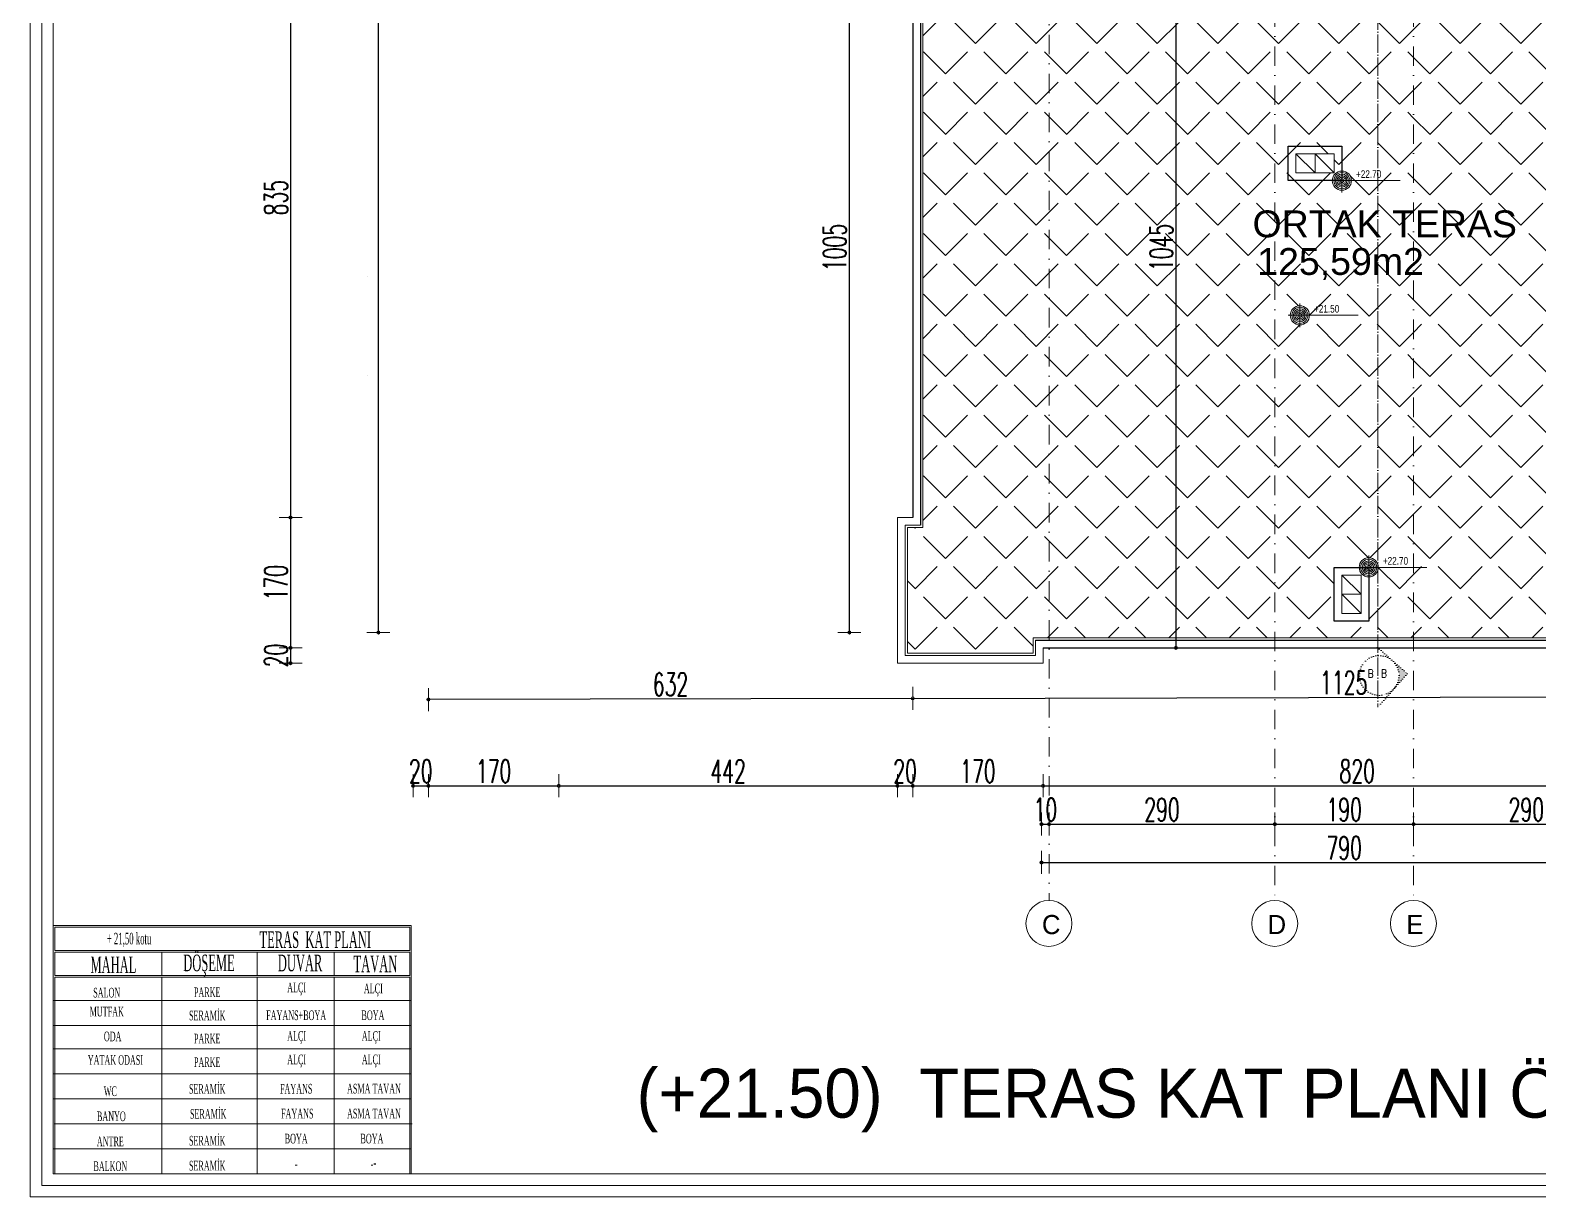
# Model space of a CAD drawing. Header units: millimetres. Extents: x -16104 to 67872, y -88009 to 12107.
# Drawn here: x 31918 to 33886, y 8729 to 10251 of the extents above; entities that cross this region are included whole.
import ezdxf
from ezdxf.enums import TextEntityAlignment as Align

# ---------------------------------------------------------------- set-up
doc = ezdxf.new("R2010")
doc.units = ezdxf.units.MM
for name, pattern in [('ACAD_ISO04W100', [30, 24, -3, 0, -3]), ('ACAD_ISO07W100', [3, 0, -3]), ('DASHDOTX2', [50.8, 25.4, -12.7, 0, -12.7])]:
    doc.linetypes.add(name, pattern=pattern)
doc.layers.get('0').update_dxf_attribs({"color": 241})
for name, color, linetype, lineweight in [('0.3', 114, 'Continuous', 5), ('AKS', 1, 'ACAD_ISO07W100', 5), ('akslar', 144, 'Continuous', 20), ('baca', 46, 'Continuous', 5), ('balkon', 6, 'Continuous', 5), ('c05', 32, 'Continuous', 13), ('duvar', 123, 'Continuous', 25), ('emsal&kolon', 1, 'Continuous', 5), ('KOTLAR', 5, 'Continuous', 20), ('OLCU', 54, 'Continuous', 13), ('SıVA', 40, 'Continuous', 9), ('YAZI', 22, 'Continuous', 18)]:
    doc.layers.add(name, color=color, linetype=linetype, lineweight=lineweight)
doc.styles.add('DIM', font='Txttw.shx', dxfattribs={"width": 0.6})
doc.styles.add('DIMENSIONS', font='simplex', dxfattribs={"width": 0.8})
doc.styles.add('OLCUIC', font='ROMANS.SHX', dxfattribs={"width": 0.5})
doc.styles.add('TSIMPLEX', font='tsimplex', dxfattribs={"width": 0.8})
doc.styles.add('ÖLÇÜ-50', font='comic.ttf', dxfattribs={"height": 12.5})
doc.dimstyles.new('50', dxfattribs={"dimscale": 0, "dimtxt": 30, "dimasz": 1, "dimexe": 0, "dimexo": 2, "dimgap": 4, "dimtad": 1, "dimdec": 0, "dimzin": 0, "dimdsep": 46, "dimtxsty": 'DIM', "dimblk1": 'DOT', "dimblk2": 'DOT', "dimsah": 1, "dimcen": 1.5, "dimdle": 3, "dimse1": 1, "dimse2": 1, "dimclrd": 256, "dimclre": 9, "dimclrt": 256, "dimadec": 0, "dimazin": 0, "dimtfac": 0.24, "dimtdec": 0, "dimtix": 1, "dimtmove": 2, "dimatfit": 3, "dimldrblk": 'DOT', "dimfxl": 0, "dimtolj": 1, "dimtzin": 15, "dimarcsym": 0})
pattern_1 = [(45, (0, 0), (-39.51313, 39.51313), [40.64, -15.24]), (135, (0, 0), (-39.51313, -39.51313), [40.64, -15.24])]

# ---------------------------------------------------------------- blocks, each defined once
blk = doc.blocks.new('DOT')
for p, q in [((-2, 0), (0, 0)), ((0, 15), (0, -15)), ((2, 0), (0, 0))]:
    blk.add_line(p, q)
blk.add_circle((0, 0), 2)
blk = doc.blocks.new('*D808')
at = {"layer": 'Defpoints', "color": 0, "transparency": 16777216}
for p in [(32607.5, 9300.5), (33049.5, 9300.5), (33049.5, 9265.5)]:
    blk.add_point(p, dxfattribs=at)
at = {"layer": 'OLCU', "lineweight": -2, "transparency": 16777216}
blk.add_line((32608.5, 9265.5), (33048.5, 9265.5), dxfattribs=at)
at = {"layer": 'OLCU', "lineweight": -2, "transparency": 16777216, "rotation": 180}
blk.add_blockref('DOT', (32607.5, 9265.5), dxfattribs=at)
at = {"layer": 'OLCU', "lineweight": -2, "transparency": 16777216}
blk.add_blockref('DOT', (33049.5, 9265.5), dxfattribs=at)
at = {"layer": 'OLCU', "transparency": 16777216, "insert": (32828.5, 9284.5), "char_height": 30, "attachment_point": 5, "style": 'DIM'}
blk.add_mtext('\\A1;442', dxfattribs=at)
blk = doc.blocks.new('*D809')
at = {"layer": 'Defpoints', "color": 0, "transparency": 16777216}
for p in [(33239.5, 9300.5), (34059.5, 9300.5), (34059.5, 9265.5)]:
    blk.add_point(p, dxfattribs=at)
at = {"layer": 'OLCU', "lineweight": -2, "transparency": 16777216}
blk.add_line((33240.5, 9265.5), (34058.5, 9265.5), dxfattribs=at)
at = {"layer": 'OLCU', "lineweight": -2, "transparency": 16777216, "rotation": 180}
blk.add_blockref('DOT', (33239.5, 9265.5), dxfattribs=at)
at = {"layer": 'OLCU', "lineweight": -2, "transparency": 16777216}
blk.add_blockref('DOT', (34059.5, 9265.5), dxfattribs=at)
at = {"layer": 'OLCU', "transparency": 16777216, "insert": (33649.5, 9284.5), "char_height": 30, "attachment_point": 5, "style": 'DIM'}
blk.add_mtext('\\A1;820', dxfattribs=at)
blk = doc.blocks.new('*D811')
at = {"layer": 'Defpoints', "color": 0, "transparency": 16777216}
for p in [(33237.5, 9250.5), (33247.4, 9250.5), (33247.4, 9215.5)]:
    blk.add_point(p, dxfattribs=at)
at = {"layer": 'OLCU', "lineweight": -2, "transparency": 16777216}
for p, q in [((33236.5, 9215.5), (33235.5, 9215.5)), ((33237.5, 9215.5), (33247.4, 9215.5)), ((33248.4, 9215.5), (33249.4, 9215.5))]:
    blk.add_line(p, q, dxfattribs=at)
blk.add_blockref('DOT', (33237.5, 9215.5), dxfattribs=at)
at = {"layer": 'OLCU', "lineweight": -2, "transparency": 16777216, "rotation": 180}
blk.add_blockref('DOT', (33247.4, 9215.5), dxfattribs=at)
at = {"layer": 'OLCU', "transparency": 16777216, "insert": (33242.5, 9234.5), "char_height": 30, "attachment_point": 5, "style": 'DIM'}
blk.add_mtext('\\A1;10', dxfattribs=at)
blk = doc.blocks.new('*D812')
at = {"layer": 'Defpoints', "color": 0, "transparency": 16777216}
for p in [(33247.4, 9215.5), (33542, 9215.5), (33542, 9215.5)]:
    blk.add_point(p, dxfattribs=at)
at = {"layer": 'OLCU', "lineweight": -2, "transparency": 16777216}
blk.add_line((33248.4, 9215.5), (33541, 9215.5), dxfattribs=at)
at = {"layer": 'OLCU', "lineweight": -2, "transparency": 16777216, "rotation": 180}
blk.add_blockref('DOT', (33247.4, 9215.5), dxfattribs=at)
at = {"layer": 'OLCU', "lineweight": -2, "transparency": 16777216}
blk.add_blockref('DOT', (33542, 9215.5), dxfattribs=at)
at = {"layer": 'OLCU', "transparency": 16777216, "insert": (33394.7, 9234.5), "char_height": 30, "attachment_point": 5, "style": 'DIM'}
blk.add_mtext('\\A1;290', dxfattribs=at)
blk = doc.blocks.new('*D813')
at = {"layer": 'Defpoints', "color": 0, "transparency": 16777216}
for p in [(33542, 9215.5), (33723, 9215.5), (33723, 9215.5)]:
    blk.add_point(p, dxfattribs=at)
at = {"layer": 'OLCU', "lineweight": -2, "transparency": 16777216}
blk.add_line((33543, 9215.5), (33722, 9215.5), dxfattribs=at)
at = {"layer": 'OLCU', "lineweight": -2, "transparency": 16777216, "rotation": 180}
blk.add_blockref('DOT', (33542, 9215.5), dxfattribs=at)
at = {"layer": 'OLCU', "lineweight": -2, "transparency": 16777216}
blk.add_blockref('DOT', (33723, 9215.5), dxfattribs=at)
at = {"layer": 'OLCU', "transparency": 16777216, "insert": (33632.5, 9234.5), "char_height": 30, "attachment_point": 5, "style": 'DIM'}
blk.add_mtext('\\A1;190', dxfattribs=at)
blk = doc.blocks.new('*D814')
at = {"layer": 'Defpoints', "color": 0, "transparency": 16777216}
for p in [(33723, 9215.5), (34017.5, 9215.5), (34017.5, 9215.5)]:
    blk.add_point(p, dxfattribs=at)
at = {"layer": 'OLCU', "lineweight": -2, "transparency": 16777216}
blk.add_line((33724, 9215.5), (34016.5, 9215.5), dxfattribs=at)
at = {"layer": 'OLCU', "lineweight": -2, "transparency": 16777216, "rotation": 180}
blk.add_blockref('DOT', (33723, 9215.5), dxfattribs=at)
at = {"layer": 'OLCU', "lineweight": -2, "transparency": 16777216}
blk.add_blockref('DOT', (34017.5, 9215.5), dxfattribs=at)
at = {"layer": 'OLCU', "transparency": 16777216, "insert": (33870.2, 9234.5), "char_height": 30, "attachment_point": 5, "style": 'DIM'}
blk.add_mtext('\\A1;290', dxfattribs=at)
blk = doc.blocks.new('*D816')
at = {"layer": 'Defpoints', "color": 0, "transparency": 16777216}
for p in [(33237.5, 9200.5), (34027.5, 9201), (34027.5, 9165.5)]:
    blk.add_point(p, dxfattribs=at)
at = {"layer": 'OLCU', "lineweight": -2, "transparency": 16777216}
blk.add_line((33238.5, 9165.5), (34026.5, 9165.5), dxfattribs=at)
at = {"layer": 'OLCU', "lineweight": -2, "transparency": 16777216, "rotation": 180}
blk.add_blockref('DOT', (33237.5, 9165.5), dxfattribs=at)
at = {"layer": 'OLCU', "lineweight": -2, "transparency": 16777216}
blk.add_blockref('DOT', (34027.5, 9165.5), dxfattribs=at)
at = {"layer": 'OLCU', "transparency": 16777216, "insert": (33632.5, 9184.5), "char_height": 30, "attachment_point": 5, "style": 'DIM'}
blk.add_mtext('\\A1;790', dxfattribs=at)
blk = doc.blocks.new('*D831')
at = {"layer": 'Defpoints', "color": 0, "transparency": 16777216}
for p in [(32357.5, 10450), (32257.5, 9615.5), (32292.5, 9615.5)]:
    blk.add_point(p, dxfattribs=at)
at = {"layer": 'OLCU', "lineweight": -2, "transparency": 16777216}
blk.add_line((32257.5, 10449), (32257.5, 9616.5), dxfattribs=at)
for p, rotation in [((32257.5, 10450), 90), ((32257.5, 9615.5), 270)]:
    blk.add_blockref('DOT', p, dxfattribs=dict(at, rotation=rotation))
at = {"layer": 'OLCU', "transparency": 16777216, "insert": (32238.5, 10032.8), "char_height": 30, "attachment_point": 5, "rotation": 90, "style": 'DIM'}
blk.add_mtext('\\A1;835', dxfattribs=at)
blk = doc.blocks.new('*D835')
at = {"layer": 'Defpoints', "color": 0, "transparency": 16777216}
for p in [(32417.5, 9365.5), (32437.5, 9365.5), (32437.5, 9265.5)]:
    blk.add_point(p, dxfattribs=at)
at = {"layer": 'OLCU', "lineweight": -2, "transparency": 16777216}
for p, q in [((32416.5, 9265.5), (32415.5, 9265.5)), ((32417.5, 9265.5), (32437.5, 9265.5)), ((32438.5, 9265.5), (32439.5, 9265.5))]:
    blk.add_line(p, q, dxfattribs=at)
blk.add_blockref('DOT', (32417.5, 9265.5), dxfattribs=at)
at = {"layer": 'OLCU', "lineweight": -2, "transparency": 16777216, "rotation": 180}
blk.add_blockref('DOT', (32437.5, 9265.5), dxfattribs=at)
at = {"layer": 'OLCU', "transparency": 16777216, "insert": (32427.5, 9284.5), "char_height": 30, "attachment_point": 5, "style": 'DIM'}
blk.add_mtext('\\A1;20', dxfattribs=at)
blk = doc.blocks.new('*D836')
at = {"layer": 'Defpoints', "color": 0, "transparency": 16777216}
for p in [(32437.5, 9365.5), (32607.5, 9365.5), (32607.5, 9265.5)]:
    blk.add_point(p, dxfattribs=at)
at = {"layer": 'OLCU', "lineweight": -2, "transparency": 16777216}
blk.add_line((32438.5, 9265.5), (32606.5, 9265.5), dxfattribs=at)
at = {"layer": 'OLCU', "lineweight": -2, "transparency": 16777216, "rotation": 180}
blk.add_blockref('DOT', (32437.5, 9265.5), dxfattribs=at)
at = {"layer": 'OLCU', "lineweight": -2, "transparency": 16777216}
blk.add_blockref('DOT', (32607.5, 9265.5), dxfattribs=at)
at = {"layer": 'OLCU', "transparency": 16777216, "insert": (32522.5, 9284.5), "char_height": 30, "attachment_point": 5, "style": 'DIM'}
blk.add_mtext('\\A1;170', dxfattribs=at)
blk = doc.blocks.new('*D837')
at = {"layer": 'Defpoints', "color": 0, "transparency": 16777216}
for p in [(33069.5, 9265.5), (33239.5, 9265.5), (33239.5, 9265.5)]:
    blk.add_point(p, dxfattribs=at)
at = {"layer": 'OLCU', "lineweight": -2, "transparency": 16777216}
blk.add_line((33070.5, 9265.5), (33238.5, 9265.5), dxfattribs=at)
at = {"layer": 'OLCU', "lineweight": -2, "transparency": 16777216, "rotation": 180}
blk.add_blockref('DOT', (33069.5, 9265.5), dxfattribs=at)
at = {"layer": 'OLCU', "lineweight": -2, "transparency": 16777216}
blk.add_blockref('DOT', (33239.5, 9265.5), dxfattribs=at)
at = {"layer": 'OLCU', "transparency": 16777216, "insert": (33154.5, 9284.5), "char_height": 30, "attachment_point": 5, "style": 'DIM'}
blk.add_mtext('\\A1;170', dxfattribs=at)
blk = doc.blocks.new('*D847')
at = {"layer": 'Defpoints', "color": 0, "transparency": 16777216}
for p in [(32357.5, 9445.5), (32257.5, 9425.5), (32357.5, 9425.5)]:
    blk.add_point(p, dxfattribs=at)
at = {"layer": 'OLCU', "lineweight": -2, "transparency": 16777216}
for p, q in [((32257.5, 9446.5), (32257.5, 9447.5)), ((32257.5, 9445.5), (32257.5, 9425.5)), ((32257.5, 9424.5), (32257.5, 9423.5))]:
    blk.add_line(p, q, dxfattribs=at)
for p, rotation in [((32257.5, 9445.5), 270), ((32257.5, 9425.5), 90)]:
    blk.add_blockref('DOT', p, dxfattribs=dict(at, rotation=rotation))
at = {"layer": 'OLCU', "transparency": 16777216, "insert": (32238.5, 9435.5), "char_height": 30, "attachment_point": 5, "rotation": 90, "style": 'DIM'}
blk.add_mtext('\\A1;20', dxfattribs=at)
blk = doc.blocks.new('*D848')
at = {"layer": 'Defpoints', "color": 0, "transparency": 16777216}
for p in [(32257.5, 9615.5), (32257.5, 9445.5), (32257.5, 9445.5)]:
    blk.add_point(p, dxfattribs=at)
at = {"layer": 'OLCU', "lineweight": -2, "transparency": 16777216}
blk.add_line((32257.5, 9614.5), (32257.5, 9446.5), dxfattribs=at)
for p, rotation in [((32257.5, 9615.5), 90), ((32257.5, 9445.5), 270)]:
    blk.add_blockref('DOT', p, dxfattribs=dict(at, rotation=rotation))
at = {"layer": 'OLCU', "transparency": 16777216, "insert": (32238.5, 9530.5), "char_height": 30, "attachment_point": 5, "rotation": 90, "style": 'DIM'}
blk.add_mtext('\\A1;170', dxfattribs=at)
blk = doc.blocks.new('*D853')
at = {"layer": 'Defpoints', "color": 0, "transparency": 16777216}
for p in [(33049.5, 9315.5), (33069.5, 9315.5), (33069.5, 9265.5)]:
    blk.add_point(p, dxfattribs=at)
at = {"layer": 'OLCU', "lineweight": -2, "transparency": 16777216}
for p, q in [((33048.5, 9265.5), (33047.5, 9265.5)), ((33049.5, 9265.5), (33069.5, 9265.5)), ((33070.5, 9265.5), (33071.5, 9265.5))]:
    blk.add_line(p, q, dxfattribs=at)
blk.add_blockref('DOT', (33049.5, 9265.5), dxfattribs=at)
at = {"layer": 'OLCU', "lineweight": -2, "transparency": 16777216, "rotation": 180}
blk.add_blockref('DOT', (33069.5, 9265.5), dxfattribs=at)
at = {"layer": 'OLCU', "transparency": 16777216, "insert": (33059.5, 9284.5), "char_height": 30, "attachment_point": 5, "style": 'DIM'}
blk.add_mtext('\\A1;20', dxfattribs=at)
blk = doc.blocks.new('*D871')
at = {"layer": 'Defpoints', "color": 0, "transparency": 16777216}
for p in [(33412.9, 10490), (33412.9, 9445.5), (33412.9, 9445.5)]:
    blk.add_point(p, dxfattribs=at)
at = {"layer": 'OLCU', "lineweight": -2, "transparency": 16777216}
blk.add_line((33412.9, 10489), (33412.9, 9446.5), dxfattribs=at)
for p, rotation in [((33412.9, 10490), 90), ((33412.9, 9445.5), 270)]:
    blk.add_blockref('DOT', p, dxfattribs=dict(at, rotation=rotation))
at = {"layer": 'OLCU', "transparency": 16777216, "insert": (33393.9, 9967.8), "char_height": 30, "attachment_point": 5, "rotation": 90, "style": 'DIM'}
blk.add_mtext('\\A1;1045', dxfattribs=at)
blk = doc.blocks.new('*D440')
at = {"layer": 'Defpoints', "color": 0, "transparency": 16777216}
for p in [(32372.2, 11575), (32372.2, 11575), (32372.2, 9465.5)]:
    blk.add_point(p, dxfattribs=at)
at = {"layer": 'OLCU', "lineweight": -2, "transparency": 16777216}
blk.add_line((32372.2, 9466.5), (32372.2, 11574), dxfattribs=at)
for p, rotation in [((32372.2, 11575), 90), ((32372.2, 9465.5), 270)]:
    blk.add_blockref('DOT', p, dxfattribs=dict(at, rotation=rotation))
at = {"layer": 'OLCU', "transparency": 16777216, "insert": (32353.2, 10520.3), "char_height": 30, "attachment_point": 5, "rotation": 90, "style": 'DIM'}
blk.add_mtext('\\A1;2110', dxfattribs=at)
blk = doc.blocks.new('Kot')
at = {"layer": 'KOTLAR'}
for p, q in [((-0.155, 0), (0.759, 0)), ((0, 0.155), (0, -0.155))]:
    blk.add_line(p, q, dxfattribs=at)
for radius in [0.125, 0.105, 0.085, 0.065, 0.045, 0.045, 0.025]:
    blk.add_circle((0, 0), radius, dxfattribs=at)
at = {"layer": 'YAZI', "style": 'TSIMPLEX', "width": 0.8}
blk.add_attdef('KOTH', (0.184, 0.035), '', height=0.1, dxfattribs=at)
blk = doc.blocks.new('*D2428')
at = {"layer": 'Defpoints', "color": 0, "transparency": 16777216}
for p in [(33069.5, 9379.6), (34194.5, 9382.3), (34194.5, 9382.3)]:
    blk.add_point(p, dxfattribs=at)
at = {"layer": 'OLCU', "lineweight": -2, "transparency": 16777216}
blk.add_line((33070.5, 9379.6), (34193.5, 9382.3), dxfattribs=at)
for p, rotation in [((33069.5, 9379.6), 180.1399202823359), ((34194.5, 9382.3), 0.1399202823359238)]:
    blk.add_blockref('DOT', p, dxfattribs=dict(at, rotation=rotation))
at = {"layer": 'OLCU', "transparency": 16777216, "insert": (33631.9, 9400), "char_height": 30, "attachment_point": 5, "rotation": 0.1399, "style": 'DIM'}
blk.add_mtext('\\A1;1125', dxfattribs=at)
blk = doc.blocks.new('*D2425')
at = {"layer": 'Defpoints', "color": 0, "transparency": 16777216}
for p in [(32437.4, 9378.1), (32437.4, 9378.1), (33069.5, 9379.6)]:
    blk.add_point(p, dxfattribs=at)
at = {"layer": 'OLCU', "lineweight": -2, "transparency": 16777216}
blk.add_line((33068.5, 9379.6), (32438.4, 9378.1), dxfattribs=at)
for p, rotation in [((32437.4, 9378.1), 180.1354702416077), ((33069.5, 9379.6), 0.135470241607738)]:
    blk.add_blockref('DOT', p, dxfattribs=dict(at, rotation=rotation))
at = {"layer": 'OLCU', "transparency": 16777216, "insert": (32753.4, 9397.8), "char_height": 30, "attachment_point": 5, "rotation": 0.1355, "style": 'DIM'}
blk.add_mtext('\\A1;632', dxfattribs=at)
blk = doc.blocks.new('*D2429')
at = {"layer": 'Defpoints', "color": 0, "transparency": 16777216}
for p in [(32986.8, 10470), (33089.5, 10470), (33089.5, 9465.5)]:
    blk.add_point(p, dxfattribs=at)
at = {"layer": 'OLCU', "lineweight": -2, "transparency": 16777216}
blk.add_line((32986.8, 9466.5), (32986.8, 10469), dxfattribs=at)
for p, rotation in [((32986.8, 10470), 90), ((32986.8, 9465.5), 270)]:
    blk.add_blockref('DOT', p, dxfattribs=dict(at, rotation=rotation))
at = {"layer": 'OLCU', "transparency": 16777216, "insert": (32967.8, 9967.8), "char_height": 30, "attachment_point": 5, "rotation": 90, "style": 'DIM'}
blk.add_mtext('\\A1;1005', dxfattribs=at)

msp = doc.modelspace()

# ---------------------------------------------------------------- hatches: boundary and pattern name
at = {"layer": 'AKS'}
msp.add_hatch(color=1, dxfattribs=at).paths.add_polyline_path([(33695.3, 9428.9), (33714.8, 9411.8), (33697.6, 9392.3, 0.198912), (33704.1, 9411.1, 0.198912)])
msp.add_hatch(color=1, dxfattribs=at).paths.add_polyline_path([(33695.3, 9428.9), (33714.8, 9411.8), (33697.6, 9392.3, 0.198912), (33704.1, 9411.1, 0.198912)])
msp.add_hatch(color=1, dxfattribs=at).paths.add_polyline_path([(33695.3, 9428.9), (33714.8, 9411.8), (33697.6, 9392.3, 0.198912), (33704.1, 9411.1, 0.198912)])
msp.add_hatch(color=1, dxfattribs=at).paths.add_polyline_path([(33695.3, 9428.9), (33714.8, 9411.8), (33697.6, 9392.3, 0.198912), (33704.1, 9411.1, 0.198912)])
at = {"layer": 'duvar'}
h = msp.add_hatch(dxfattribs=at)
h.set_pattern_fill('ANGLE,_O', color=256, scale=8, angle=45)
h.set_pattern_definition(pattern_1)
h.paths.add_polyline_path([(34184.5, 9833), (34184.5, 10220), (34042.5, 10220), (34042.5, 10330), (34017.4, 10330), (34017.4, 9455.5), (34069.5, 9455.5), (34069.5, 9435.5), (34204.5, 9435.5), (34204.5, 9695.5), (34184.5, 9695.5)])
h.paths.add_polyline_path([(33676.5, 10055), (33642, 10055, -1), (33617, 10055, -1), (33642, 10055), (33676.5, 10055), (33676.5, 10487), (33542, 10487), (33542, 9458.5), (33676.5, 9458.5), (33676.5, 9547, -0.331441), (33664.5, 9538), (33664.5, 9480.5), (33619.5, 9480.5), (33619.5, 9550.5), (33652, 9550.5, -0.864314), (33676.5, 9554.1)])
h.paths.add_polyline_path([(33562.2, 9879.3, -1), (33587.2, 9879.3, -1)], flags=16)
h.paths.add_polyline_path([(33564.2, 9879.3, -1), (33585.2, 9879.3, -1)], flags=0)
h.paths.add_polyline_path([(33566.2, 9879.3, -1), (33583.2, 9879.3, -1)], flags=0)
h.paths.add_polyline_path([(33568.2, 9879.3, -1), (33581.2, 9879.3, -1)], flags=0)
h.paths.add_polyline_path([(33570.2, 9879.3, -1), (33579.2, 9879.3, -1)], flags=0)
h.paths.add_polyline_path([(33572.2, 9879.3, -1), (33577.2, 9879.3, -1)], flags=0)
h.paths.add_polyline_path([(33594.5, 10065), (33569.5, 10065), (33569.5, 10090), (33594.5, 10090), (33619.5, 10090), (33619.5, 10065)], flags=16)
h.paths.add_polyline_path([(33542, 10487), (33362.4, 10487, -0.405453), (33262.5, 10390), (33262.5, 10487), (33247.4, 10487), (33247.4, 9458.5), (33542, 9458.5)])
h.paths.add_polyline_path([(33247.4, 10487), (33082.5, 10487), (33082.5, 10483), (33082.5, 9602.5), (33062.5, 9602.5), (33062.5, 9438.5), (33226.5, 9438.5), (33226.5, 9458.5), (33247.4, 9458.5)])
h.paths.add_polyline_path([(33596.2, 10474.2), (33667.8, 10474.2), (33667.8, 10429.2), (33596.2, 10429.2)], flags=24)
h.paths.add_polyline_path([(33590.5, 9880.3), (33635.9, 9880.3), (33635.9, 9895.3), (33590.5, 9895.3)], flags=24)
h.paths.add_polyline_path([(33645.3, 10056), (33692.2, 10056), (33692.2, 10071), (33645.3, 10071)], flags=9)
h.paths.add_polyline_path([(33623.4, 10506.4), (33622.8, 10415.5), (33640.6, 10415.4), (33641.1, 10506.3)], flags=9)
h.paths.add_polyline_path([(33510.2, 9976.3), (33737.3, 9976.3), (33737.3, 9916.7), (33510.2, 9916.7)], flags=9)
h.paths.add_polyline_path([(33509, 10025.6), (33866.6, 10025.6), (33866.6, 9971.9), (33509, 9971.9)], flags=9)
h.paths.add_polyline_path([(33239.9, 10478), (33239.9, 10522.1), (33284.9, 10522.1), (33284.9, 10478)], flags=9)
h.paths.add_polyline_path([(33371.4, 10478), (33371.4, 10522.1), (33416.4, 10522.1), (33416.4, 10478)], flags=9)
h.paths.add_polyline_path([(33371.4, 9930.3), (33371.4, 10005.3), (33416.4, 10005.3), (33416.4, 9930.3)], flags=24)
h.paths.add_polyline_path([(33126.8, 10471), (33217.3, 10472.8), (33217, 10490.5), (33126.5, 10488.7)], flags=9)
h = msp.add_hatch(dxfattribs=at)
h.set_pattern_fill('ANGLE,_O', color=256, scale=8, angle=45)
h.set_pattern_definition(pattern_1)
h.paths.add_polyline_path([(33723, 10487), (33676.5, 10487), (33676.5, 9554.1, -0.072781), (33677, 9550.5), (33723, 9550.5)])
h.paths.add_polyline_path([(33723, 9550.5), (33677, 9550.5, -0.072781), (33676.5, 9547), (33676.5, 9458.5), (33723, 9458.5)])
h = msp.add_hatch(dxfattribs=at)
h.set_pattern_fill('ANGLE,_O', color=256, scale=8, angle=45)
h.set_pattern_definition(pattern_1)
h.paths.add_polyline_path([(34017.4, 10330), (33866.5, 10330), (33866.5, 10487), (33723, 10487), (33723, 9458.5), (34017.4, 9458.5)])

# ---------------------------------------------------------------- linework, layer by layer
at = {"layer": 'AKS', "color": 1, "linetype": 'ACAD_ISO04W100'}
msp.add_line((33676.5, 11690.5), (33676.5, 9368.1), dxfattribs=at)
at = {"layer": 'AKS', "color": 1, "linetype": 'ACAD_ISO07W100'}
for p, q in [((33675.9, 9446), (33714.8, 9411.8)), ((33675.9, 9446), (33714.8, 9411.8)), ((33714.8, 9411.8), (33676.5, 9368.1))]:
    msp.add_line(p, q, dxfattribs=at)
msp.add_circle((33678.2, 9409.4), 25.9, dxfattribs=at)
msp.add_circle((33678.2, 9409.4), 25.9, dxfattribs=at)
msp.add_circle((33678.2, 9409.4), 25.9, dxfattribs=at)
msp.add_circle((33678.2, 9409.4), 25.9, dxfattribs=at)
at = {"layer": 'AKS', "linetype": 'ByBlock'}
for centre in [(33247.2, 9086), (33541.8, 9086), (33722.8, 9086)]:
    msp.add_circle(centre, 30, dxfattribs=at)
at = {"layer": 'akslar', "linetype": 'DASHDOTX2'}
for p, q in [((33247.4, 11925), (33247.4, 9115.5)), ((33542, 10790), (33542, 9115.5)), ((33723, 10790), (33723, 9115.5))]:
    msp.add_line(p, q, dxfattribs=at)
at = {"layer": 'baca'}
for points in [[(33569.5, 10090), (33594.5, 10090), (33594.5, 10065), (33569.5, 10065), (33569.5, 10090), (33594.5, 10065)], [(33594.5, 10090), (33619.5, 10090), (33619.5, 10065), (33594.5, 10065), (33594.5, 10090), (33619.5, 10065)], [(33629.5, 9540.5), (33654.5, 9540.5), (33654.5, 9515.5), (33629.5, 9515.5), (33629.5, 9540.5), (33654.5, 9515.5)], [(33629.5, 9515.5), (33654.5, 9515.5), (33654.5, 9490.5), (33629.5, 9490.5), (33629.5, 9515.5), (33654.5, 9490.5)]]:
    msp.add_lwpolyline(points, dxfattribs=at)
at = {"layer": 'balkon'}
for p, q in [((33049.5, 9615.5), (33049.5, 9425.5)), ((33069.5, 9615.5), (33049.5, 9615.5)), ((33059.5, 9605.5), (33059.5, 9435.5)), ((33079.5, 9605.5), (33059.5, 9605.5)), ((33229.5, 9455.5), (33229.5, 9435.5)), ((33229.5, 9435.5), (33059.5, 9435.5)), ((33239.5, 9445.5), (33239.5, 9425.5)), ((33239.5, 9425.5), (33049.5, 9425.5))]:
    msp.add_line(p, q, dxfattribs=at)
at = {"layer": 'c05'}
for points in [[(35448, 8939.6), (35448, 8729.3), (31917.8, 8729.3), (31917.8, 12107.1), (35448, 12107.1), (35448, 10251)], [(35433, 8939.6), (35433, 8744.3), (31932.8, 8744.3), (31932.8, 12092.1), (35433, 12092.1), (35433, 10251)], [(35418, 8939.6), (35418, 8759.3), (31947.8, 8759.3), (31947.8, 12077.1), (35418, 12077.1), (35418, 10251)]]:
    msp.add_lwpolyline(points, dxfattribs=at)
at = {"layer": 'duvar'}
for p, q in [((33069.5, 10405), (33069.5, 9800.3)), ((33079.5, 10405), (33079.5, 9800.3)), ((33069.5, 10155), (33069.5, 9930.3)), ((33069.5, 9800.3), (33069.5, 9615.5)), ((33079.5, 9800.3), (33079.5, 9605.5)), ((33229.5, 9455.5), (33382, 9455.5)), ((33382, 9455.5), (33897, 9455.5)), ((33239.5, 9445.5), (33382, 9445.5)), ((33382, 9445.5), (33897, 9445.5)), ((33512, 9445.5), (33767, 9445.5))]:
    msp.add_line(p, q, dxfattribs=at)
for points in [[(33559.5, 10100), (33629.5, 10100), (33629.5, 10055), (33559.5, 10055)], [(33619.5, 9480.5), (33619.5, 9550.5), (33664.5, 9550.5), (33664.5, 9480.5)]]:
    msp.add_lwpolyline(points, close=True, dxfattribs=at)
at = {"layer": 'OLCU'}
for p, q in [((32357.5, 9930.3), (32357.5, 9930.3)), ((32357.5, 9800.3), (32357.5, 9800.3)), ((31947.8, 8791.9), (31947.8, 9083.1)), ((31950.1, 9050.5), (31950.1, 9081.2)), ((32413.4, 9081.2), (32413.4, 9050.5)), ((32414.8, 9083.1), (32414.8, 8759.3)), ((31947.8, 8759.3), (31947.8, 9050.5)), ((31950.1, 9018), (31950.1, 9048.6)), ((32089.6, 9048.6), (32089.6, 9018)), ((32089.6, 9048.6), (32089.6, 9018)), ((32214.2, 9048.6), (32214.2, 9018)), ((32314.6, 9048.6), (32314.6, 9018)), ((32413.4, 9048.6), (32413.4, 9018)), ((31950.1, 8759.3), (31950.1, 9016)), ((32089.6, 9016), (32089.6, 8759.3)), ((32089.6, 9016), (32089.6, 8759.3)), ((32214.2, 9016), (32214.2, 8759.3)), ((32314.6, 9016), (32314.6, 8759.3)), ((32413.4, 9016), (32413.4, 8759.3))]:
    msp.add_line(p, q, dxfattribs=at)
for points in [[(31947.8, 9083.1), (32414.8, 9083.1)], [(31947.8, 9083.1), (32414.8, 9083.1)], [(31950.1, 9081.2), (32413.4, 9081.2)], [(31950.1, 9081.2), (32413.4, 9081.2)], [(31950.1, 9050.5), (32413.4, 9050.5)], [(31950.1, 9050.5), (32413.4, 9050.5)], [(31950.1, 9048.6), (32413.4, 9048.6)], [(31950.1, 9048.6), (32413.4, 9048.6)], [(31950.1, 9018), (32413.4, 9018)], [(31950.1, 9018), (32413.4, 9018)], [(31950.1, 9016), (32413.4, 9016)], [(31950.1, 9016), (32413.4, 9016)], [(31947.8, 8985.4), (32414.8, 8985.4)], [(31947.8, 8985.4), (32414.8, 8985.4)], [(31947.8, 8952.8), (32414.8, 8952.8)], [(31947.8, 8952.8), (32414.8, 8952.8)], [(31947.8, 8922.2), (32414.8, 8922.2)], [(31947.8, 8922.2), (32414.8, 8922.2)], [(31947.8, 8889.6), (32414.8, 8889.6)], [(31947.8, 8889.6), (32414.8, 8889.6)], [(31947.8, 8857.1), (32414.8, 8857.1)], [(31947.8, 8857.1), (32414.8, 8857.1)], [(31949.1, 8824.5), (32416.1, 8824.5)], [(31949.1, 8824.5), (32416.1, 8824.5)], [(31947.8, 8791.9), (32414.8, 8791.9)], [(31947.8, 8791.9), (32414.8, 8791.9)], [(31947.8, 8759.3), (32414.8, 8759.3)]]:
    msp.add_lwpolyline(points, dxfattribs=at)
at = {"layer": 'SıVA'}
msp.add_lwpolyline([(32430.5, 10640), (32430.5, 10463), (32594.5, 10463), (32594.5, 10483), (33082.5, 10483), (33082.5, 9602.5), (33062.5, 9602.5), (33062.5, 9438.5), (33226.5, 9438.5), (33226.5, 9458.5), (34072.5, 9458.5), (34072.5, 9438.5), (34201.5, 9438.5), (34201.5, 9692.5), (34181.5, 9692.5), (34181.5, 10215.9)], dxfattribs=at)

# ---------------------------------------------------------------- block references
at = {"layer": 'KOTLAR', "ltscale": 0.01, "xscale": 100, "yscale": 100, "zscale": 100}
for p, values in [((33629.5, 10055), {'KOTH': '+22.70'}), ((33574.7, 9879.3), {'KOTH': '+21.50'}), ((33664.5, 9550.5), {'KOTH': '+22.70'})]:
    msp.add_blockref('Kot', p, dxfattribs=at).add_auto_attribs(values)

# ---------------------------------------------------------------- texts
at = {"layer": '0.3', "ltscale": 0.7, "attachment_point": 8, "style": 'OLCUIC'}
for s, insert, char_height, width in [('{\\fTimes New Roman|b0|i0|c162|p18;TERAS  KAT PLANI}', (32289.8, 9053.7), 21.6, 262.139), ('{\\fTimes New Roman|b0|i0|c162|p18;+ 21,50 kotu }', (32046.8, 9055.1), 15.12, 206.873), ('{\\fTimes New Roman|b0|i0|c162|p18;MAHAL }', (32026.4, 9021.2), 21.6, 195.886), ('{\\fTimes New Roman|b0|i0|c162|p18;DÖŞEME }', (32151.1, 9016.7), 21.6, 195.886), ('{\\fTimes New Roman|b0|i0|c162|p18;DUVAR }', (32270, 9023.1), 21.6, 195.886), ('{\\fTimes New Roman|b0|i0|c162|p18;TAVAN}', (32368.3, 9021.9), 21.6, 195.886), ('{\\fTimes New Roman|b0|i0|c162|p18;SALON}', (32017.7, 8989.2), 12.6, 66.746), ('{\\fTimes New Roman|b0|i0|c162|p18;PARKE}', (32148.8, 8989.9), 12.6, 66.746), ('{\\fTimes New Roman|b0|i0|c162|p18;ALÇI}', (32265.5, 8992.1), 12.6, 66.746), ('{\\fTimes New Roman|b0|i0|c162|p18;ALÇI}', (32365.6, 8990.8), 12.6, 66.746), ('{\\fTimes New Roman|b0|i0|c162|p18;MUTFAK}', (32017.7, 8964.5), 12.6, 66.746), ('{\\fTimes New Roman|b0|i0|c162|p18;SERAMİK}', (32148.8, 8959.4), 12.6, 66.746), ('{\\fTimes New Roman|b0|i0|c162|p18;FAYANS+BOYA}', (32264.9, 8959.7), 12.6, 66.746), ('{\\fTimes New Roman|b0|i0|c162|p18;BOYA}', (32365.1, 8959.7), 12.6, 66.746), ('{\\fTimes New Roman|b0|i0|c162|p18; ODA}', (32024.1, 8932.1), 12.6, 93.627), ('{\\fTimes New Roman|b0|i0|c162|p18;PARKE}', (32148.8, 8929.5), 12.6, 66.746), ('{\\fTimes New Roman|b0|i0|c162|p18;ALÇI}', (32265.5, 8928.9), 12.6, 66.746), ('{\\fTimes New Roman|b0|i0|c162|p18;ALÇI}', (32362.9, 8928.9), 12.6, 66.746), ('{\\fTimes New Roman|b0|i0|c162|p18;YATAK ODASI}', (32029, 8901.4), 12.6, 79.966), ('{\\fTimes New Roman|b0|i0|c162|p18;PARKE}', (32148.8, 8898.8), 12.6, 66.746), ('{\\fTimes New Roman|b0|i0|c162|p18;ALÇI}', (32265.5, 8898.2), 12.6, 66.746), ('{\\fTimes New Roman|b0|i0|c162|p18;ALÇI}', (32362.9, 8898.2), 12.6, 66.746), ('{\\fTimes New Roman|b0|i0|c162|p18;SERAMİK}', (32148.8, 8863.6), 12.6, 66.746), ('{\\fTimes New Roman|b0|i0|c162|p18;WC}', (32022.4, 8860.5), 12.6, 66.746), ('{\\fTimes New Roman|b0|i0|c162|p18;FAYANS}', (32264.9, 8863.9), 12.6, 66.746), ('{\\fTimes New Roman|b0|i0|c162|p18;ASMA TAVAN}', (32366.4, 8863.9), 12.6, 87.313), ('{\\fTimes New Roman|b0|i0|c162|p18;BANYO}', (32023.7, 8827.9), 12.6, 66.746), ('{\\fTimes New Roman|b0|i0|c162|p18;SERAMİK}', (32150.1, 8831), 12.6, 66.746), ('{\\fTimes New Roman|b0|i0|c162|p18;FAYANS}', (32266.3, 8831.4), 12.6, 66.746), ('{\\fTimes New Roman|b0|i0|c162|p18;ASMA TAVAN}', (32366.4, 8831.4), 12.6, 87.313), ('{\\fTimes New Roman|b0|i0|c162|p18;ANTRE}', (32022.4, 8795.4), 12.6, 66.746), ('{\\fTimes New Roman|b0|i0|c162|p18;SERAMİK}', (32148.8, 8796.1), 12.6, 66.746), ('{\\fTimes New Roman|b0|i0|c162|p18;BOYA}', (32264.9, 8798.8), 12.6, 66.746), ('{\\fTimes New Roman|b0|i0|c162|p18;BOYA}', (32363.8, 8798.8), 12.6, 66.746), ('{\\fTimes New Roman|b0|i0|c162|p18;BALKON}', (32022.4, 8762.8), 12.6, 66.746), ('{\\fTimes New Roman|b0|i0|c162|p18;SERAMİK}', (32148.8, 8763.5), 12.6, 66.746), ('{\\fTimes New Roman|b0|i0|c162|p18;-}', (32264.9, 8766.2), 12.6, 66.746), ('{\\fTimes New Roman|b0|i0|c162|p18;-}', (32363.8, 8766.2), 12.6, 66.746), ('{\\fTimes New Roman|b0|i0|c162|p18;-}', (32367.5, 8767), 14, 74.163)]:
    msp.add_mtext(s, dxfattribs=dict(at, insert=insert, char_height=char_height, width=width))
at = {"layer": 'AKS', "color": 1, "style": 'DIMENSIONS', "width": 0.8}
for p in [(33667.1, 9411.9), (33684.4, 9412.1)]:
    msp.add_text('B', height=10.4, rotation=0.4221, dxfattribs=at).set_placement(p, align=Align.MIDDLE)
at = {"layer": 'AKS', "char_height": 25, "width": 35.659, "attachment_point": 1}
for s, insert in [('C', (33238.1, 9097)), ('D', (33532.6, 9097)), ('E', (33713.6, 9097))]:
    msp.add_mtext(s, dxfattribs=dict(at, insert=insert))
at = {"layer": 'emsal&kolon', "char_height": 35, "width": 2153.683}
for s, insert, attachment_point in [('{\\fArial|b0|i0|c162|p34;ORTAK TERAS}', (33857.9, 9980.6), 9), ('{\\fArial|b0|i0|c162|p34;125,59m2}', (33519, 9925.5), 7)]:
    msp.add_mtext(s, dxfattribs=dict(at, insert=insert, attachment_point=attachment_point))
at = {"layer": 'YAZI', "style": 'ÖLÇÜ-50'}
msp.add_text('(+21.50)  TERAS KAT PLANI Ö:1/50', height=64, dxfattribs=at).set_placement((32709.1, 8832.6))

# ---------------------------------------------------------------- dimensions: what is measured, and where the dimension line sits
at = {"layer": 'OLCU'}
dim = msp.add_linear_dim(base=(32372.2, 11575), p1=(32372.2, 9465.5), p2=(32372.2, 11575), angle=90, text='2110', dimstyle='50', override={"dimscale": 1}, dxfattribs=at)
dim.commit()
dim.dimension.update_dxf_attribs({"geometry": '*D440', "text_midpoint": (32353.2, 10520.3)})
for base, p1, p2, picture, middle in [((33412.9008234, 9445.5446397), (33412.9008234, 10490.0446397), (33412.9008234, 9445.5446397), '*D871', (33393.9008234, 9967.7946397)), ((32257.4827742, 9615.5446397), (32357.4827742, 10450.0446397), (32292.4827743, 9615.5446397), '*D831', (32238.4827742, 10032.7946397)), ((32257.5, 9445.5), (32257.5, 9615.5), (32257.5, 9445.5), '*D848', (32238.5, 9530.5)), ((32257.5, 9425.5), (32357.5, 9445.5), (32357.5, 9425.5), '*D847', (32238.5, 9435.5))]:
    dim = msp.add_linear_dim(base=base, p1=p1, p2=p2, angle=90, dimstyle='50', override={"dimscale": 1}, dxfattribs=at)
    dim.commit()
    dim.dimension.update_dxf_attribs({"geometry": picture, "text_midpoint": middle})
for p1, p2, distance, picture, middle in [((33089.4827742, 9465.5446397), (33089.4827742, 10470.0446397), 102.7076965, '*D2429', (32967.7750777, 9967.7946397)), ((33069.5, 9379.6), (32437.4, 9378.1), 0, '*D2425', (32753.4, 9397.8)), ((33069.5, 9379.6), (34194.5, 9382.3), 0, '*D2428', (33631.9, 9400))]:
    dim = msp.add_aligned_dim(p1=p1, p2=p2, distance=distance, dimstyle='50', override={"dimscale": 1}, dxfattribs=at)
    dim.commit()
    dim.dimension.update_dxf_attribs({"geometry": picture, "text_midpoint": middle})
for base, p1, p2, picture, middle in [((32437.5, 9265.5), (32417.5, 9365.5), (32437.5, 9365.5), '*D835', (32427.5, 9284.5)), ((32607.5, 9265.5), (32437.5, 9365.5), (32607.5, 9365.5), '*D836', (32522.5, 9284.5)), ((33069.5, 9265.5), (33049.5, 9315.5), (33069.5, 9315.5), '*D853', (33059.5, 9284.5)), ((33049.5, 9265.5), (32607.5, 9300.5), (33049.5, 9300.5), '*D808', (32828.5, 9284.5)), ((33239.5, 9265.5), (33069.5, 9265.5), (33239.5, 9265.5), '*D837', (33154.5, 9284.5)), ((34059.5, 9265.5), (33239.5, 9300.5), (34059.5, 9300.5), '*D809', (33649.5, 9284.5)), ((33247.4, 9215.5), (33237.5, 9250.5), (33247.4, 9250.5), '*D811', (33242.5, 9234.5)), ((34027.5, 9165.5), (33237.5, 9200.5), (34027.5, 9201), '*D816', (33632.5, 9184.5))]:
    dim = msp.add_linear_dim(base=base, p1=p1, p2=p2, dimstyle='50', override={"dimscale": 1}, dxfattribs=at)
    dim.commit()
    dim.dimension.update_dxf_attribs({"geometry": picture, "text_midpoint": middle})
for base, p1, p2, text, picture, middle in [((33542, 9215.5), (33247.4, 9215.5), (33542, 9215.5), '290', '*D812', (33394.7, 9234.5)), ((33723, 9215.5), (33542, 9215.5), (33723, 9215.5), '190', '*D813', (33632.5, 9234.5)), ((34017.5, 9215.5), (33723, 9215.5), (34017.5, 9215.5), '290', '*D814', (33870.2, 9234.5))]:
    dim = msp.add_linear_dim(base=base, p1=p1, p2=p2, text=text, dimstyle='50', override={"dimscale": 1}, dxfattribs=at)
    dim.commit()
    dim.dimension.update_dxf_attribs({"geometry": picture, "text_midpoint": middle})

doc.saveas('drawing.dxf')
